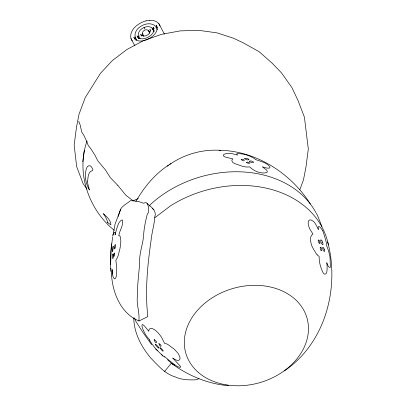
<?xml version="1.0" encoding="UTF-8"?>
<svg xmlns="http://www.w3.org/2000/svg" width="406" height="406" viewBox="0 0 406 406"><rect width="100%" height="100%" fill="white"/><g stroke="black" fill="none" stroke-linecap="round" stroke-linejoin="round"><path stroke-width="0.61" d="M133.767 317.923C133.955 332.753 141.161 346.45 150.433 357.65L150.651 357.99C157.98 365.268 164.729 373.784 175.006 376.834C181.629 379.991 189.424 380.112 196.611 379.757L198.97 378.554M154.082 30.156C153.301 35.403 144.363 40.803 138.923 38.174M112.635 237.18C111.249 246.285 110.899 255.541 110.655 264.692M111.528 275.187C112.863 293.462 120.973 313.559 139.035 320.994L147.84 316.578C144.891 291.158 147.5 265.463 151.083 240.235C151.874 232.359 154.285 224.711 154.843 216.814C157.127 210.186 150.113 206.329 146.043 202.543L143.374 203.218L138.416 201.427L130.61 200.64L127.677 202.853A98.668 17.128 -63.2 0 0 121.825 207.441L120.668 209.141L115.055 224.198L112.761 236.221M114.299 230.319C88.604 209.78 75.785 172.388 87.057 140.978M82.814 161.766L84.281 150.54M111.68 243.783L110.412 253.532L110.432 266.757L111.853 275.227L112.609 269.579C113.198 272.456 111.635 277.298 114.665 278.947L115.573 278.151A11.47 2.867 86.4 0 0 116.608 274.151L116.755 268.143L115.867 260.221L116.659 258.967A16.473 5.968 -84.2 0 0 118.192 255.572L120.09 248.02L120.861 241.59L120.501 237.089L119.663 235.8L118.791 235.866C119.349 230.527 123.759 225.376 122.46 220.047L122.14 219.956C119.202 220.94 118.207 224.29 117.309 226.934A15.164 2.659 -76.2 0 0 116.131 230.781L115.116 234.81L115.137 233.374A8.267 1.451 -76.2 0 0 114.832 232.232L114.076 232.526L112.898 235.094M157.274 28.684C156.371 34.561 150.459 38.682 144.749 40.402M120.668 209.141L119.278 213.363M118.222 216.408L119.1 213.871M299.826 189.653L303.465 179.888L305.972 166.947L308.311 149.027L304.414 117.172L298.019 100.521L291.904 87.594L281.607 73.014L272.213 63.219L259.099 51.669L243.067 42.747L233.48 38.225L216.982 32.861L199.052 30.379L180.376 30.866L161.669 34.312L143.653 40.575L127.022 49.42L112.416 60.509L100.389 73.41L85.209 97.643L78.997 114.304L76.49 127.245L74.151 145.16L76.683 166.633L83.068 183.603L86.975 189.059M135.903 201.432C144.511 186.349 156.021 172.682 170.962 163.572M164.628 371.449L171.347 363.177L167.536 359.711M149.159 206.03L151.311 203.721A102.738 79.728 -16.4 0 1 315.939 212.688M154.777 217.763L170.205 206.055A104.515 81.109 -16.4 0 1 328.368 244.93M284.261 370.957C325.079 343.41 339.939 288.301 327.713 241.94M154.107 31.79C151.961 20.462 132.468 30.227 140.1 38.631M133.163 200.762L138.355 198.498M146.094 20.848C138.603 22.756 128.956 29.714 130.981 38.6L134.873 45.842M144.211 40.585C141.445 41.189 138.806 41.387 136.061 40.082M149.702 20.31C153.762 19.995 158.7 21.655 160.055 25.918M146.048 20.858L149.773 20.3M219.174 150.261C256.125 150.727 290.813 173.179 310.346 203.959M78.764 121.191L80.185 125.073L81.728 132.031L83.905 135.401L86.777 141.44L88.178 145.394L90.315 147.977L94.765 154.828L97.836 160.832L105.215 169.652L110.371 177.661L117.776 185.339M228.492 385.7C208.014 383.959 188.465 375.778 171.936 363.72L171.347 363.177M152.189 208.461L153.833 209.684M171.936 363.72L174.57 365.126M162.948 355.94L164.821 357.006L164.704 356.737L169.104 360.345A15.367 0.888 39.1 0 0 173.494 363.781C175.57 365.309 177.838 367.4 180.563 367.313L180.66 366.887A9.81 1.512 35.2 0 0 179.782 365.593L172.717 358.036A14.692 3.735 43.1 0 0 175.702 359.752C178.589 362.02 181.416 359.107 179.457 356.214A8.648 3.791 45.7 0 0 177.914 353.23L174.281 349.185L167.937 344.521A14.707 5.283 50.8 0 0 165.298 343.466L164.562 343.364A10.348 3.72 50.8 0 0 163.324 340.898L162.882 340.005A9.972 4.649 58.5 0 0 161.481 337.208C158.979 333.732 156.066 329.784 151.854 328.378A15.611 6.07 63.7 0 0 149.57 328.997L148.865 330.037L148.916 331.367L144.769 326.368A11.612 2.182 60.1 0 0 142.252 324.617L141.882 325.82L142.679 328.687A10.109 1.903 60.1 0 0 145.642 334.747L147.043 336.757A11.622 0.827 51.6 0 0 149.961 340.177L149.667 340.086L149.723 340.431A10.312 0.736 51.6 0 0 151.844 343.786L155.772 348.982L162.948 355.94L161.294 354.265M132.975 200.711L125.88 195.225L117.77 185.334M155.199 25.989C147.266 18.904 129.509 30.181 136.649 40.062A11.596 7.222 -28.2 0 1 136.472 39.103M148.576 30.927C147.769 29.344 145.45 29.608 144.16 30.425C141.998 31.683 141.998 34.576 143.886 36.251M141.273 35.423L140.704 34.363C143.272 38.702 152.143 33.942 149.926 29.405L150.499 30.465M139.045 38.235L137.807 37.256L137.096 35.931L138.233 38.057M155.772 348.982L156.097 349.282A12.84 0.507 42.9 0 1 157.675 350.764M317.172 254.861L319.141 256.501C319.009 261.439 320.243 266.331 322.212 270.822A9.932 3.451 86.5 0 0 323.876 273.685C325.617 275.319 326.931 272.675 326.896 271.142A11.921 3.136 81.8 0 0 326.926 264.027L326.769 262.677L327.119 263.692A11.322 2.979 81.8 0 0 329.378 267.356L330.2 267.432A11.19 0.599 85.9 0 0 330.327 266.448L330.032 257.226A12.002 2.106 77.3 0 0 326.728 246.016L326.764 245.001A10.871 0.924 73 0 0 322.775 230.821M319.07 240.423L318.619 239.961A2.05 0.609 68.5 0 0 318.192 240.479L318.324 241.316A1.944 0.573 68.5 0 0 319.126 243.098L319.578 243.564A2.05 0.609 68.5 0 0 320.004 243.047L319.872 242.209M323.79 248.076L323.019 247.315A2.39 0.705 68.5 0 0 322.658 247.817L322.912 249.284A2.258 0.665 68.5 0 0 323.633 250.857L324.587 251.588L324.511 249.649M321.963 240.753L321.09 239.85A2.69 0.797 68.5 0 0 320.659 240.362L320.918 241.986A2.537 0.751 68.5 0 0 321.719 243.773L322.592 244.676A2.69 0.797 68.5 0 0 323.024 244.163L322.765 242.539M151.59 344.643L142.643 331.976L135.817 321.329L134.416 317.822M147.129 203.497L148.357 206.263L148.484 208.034L148.251 212.983L147.429 213.688C145.404 221.28 143.871 229.106 143.47 236.947C142.486 245.503 139.278 253.694 139.618 262.428C139.07 273.187 137.258 283.794 137.609 294.639C135.964 303.18 139.669 311.549 138.953 320.207L139.035 320.994M157.163 27.182L156.173 25.355L157.315 27.481M153.94 28.587L153.229 27.263L154.082 28.862M142.465 33.591L142.724 34.074M134.944 36.875L135.837 38.529M134.863 39.164L133.879 37.337L134.731 38.93M130.981 38.6L132.214 40.879M158.827 23.639L164.44 34.119M156.097 27.649L157.234 29.77M152.077 28.014L153.783 31.201M148.317 30.45L149.738 33.104M141.11 35.114L141.679 36.18M317.167 214.607L321.867 226.37M322.77 230.811L322.247 229.933A10.881 2.253 64.1 0 0 318.375 229.537A10.566 2.187 64.1 0 0 314.513 222.442L313.797 221.732A11.551 3.725 54.9 0 0 310.996 220.006C308.25 218.946 307.814 222.935 308.382 224.731A9.998 4.096 59.3 0 0 310.306 229.943L312.985 233.983C309.702 235.774 310.397 240.646 311.158 243.727A11.079 5.44 64.2 0 0 313.696 249.451L314.812 251.167A11.576 4.4 73.2 0 0 317.172 254.856M144.12 27.506L144.577 29.065M110.985 271.568L110.985 271.533A12.413 0.665 85.9 0 0 110.863 268.325M135.462 40.011A12.764 7.947 -28.2 0 1 135.396 38.352M155.077 26.715A12.764 7.947 -28.2 0 1 157.523 28.156M142.587 35.667A5.283 3.289 -28.2 0 1 143.156 34.672M148.819 31.627A5.283 3.289 -28.2 0 1 149.966 31.704M138.695 38.621A9.236 5.75 -28.2 0 1 139.111 35.835M152.022 28.897A9.236 5.75 -28.2 0 1 153.696 29.471M316.233 213.246A102.738 79.728 -16.4 0 1 316.807 214.363M323.755 248.122A2.258 0.665 68.5 0 1 324.475 249.7M319.04 240.469A1.944 0.573 68.5 0 1 319.842 242.25M321.922 240.809A2.537 0.751 68.5 0 1 322.724 242.595M167.333 166.216A63.092 48.964 -16.4 0 1 168.338 165.46M169.875 164.354A63.092 48.964 -16.4 0 1 220.422 150.337M112.416 250.827L112.543 251.629L113.254 248.233L113.259 246.193L112.741 247.021L112.416 250.827M87.635 181.086L87.696 183.345L89.366 189.942C86.701 185.202 85.001 179.625 85.524 174.144C85.757 171.271 86.052 164.257 90.665 165.978C92.375 168.241 94.603 170.596 90.67 171.317C87.929 173.677 88.041 177.767 87.635 181.086M113.766 254.242L113.822 255.942A1.619 0.254 -89.4 0 0 114.01 256.399C115.147 255.146 114.746 250.598 113.766 254.242M114.309 247.69L114.289 248.152A1.588 0.431 -80.1 0 0 114.512 248.883L115.005 248.365A2.675 0.726 -80.1 0 0 115.487 246.904L115.669 245.356A1.588 0.431 -80.1 0 0 115.451 244.63L114.954 245.148A2.675 0.726 -80.1 0 0 114.477 246.604L114.309 247.69M158.924 343.684C160.71 349.135 162.852 344.943 158.924 343.684M236.85 154.016L237.505 155.082L232.389 153.712L229.228 153.397A7.942 1.868 1.4 0 0 226.396 153.686C225.005 153.615 221.752 155.107 224.082 156.442A13.104 3.075 1.4 0 0 225.98 157.259L232.887 158.858L231.801 160.126L232.323 161.923A13.53 4.669 2.9 0 0 234.825 163.633L242.336 166.232A9.708 3.882 16.3 0 0 247.564 167.039L249.761 166.876C253.638 171.124 261.484 174.245 266.96 172.509A11.368 3.74 27.2 0 0 266.635 170.084L262.281 166.79C275.74 171.342 268.721 163.506 261.418 161.618A8.907 1.081 21.2 0 0 258.231 160.426L255.298 159.502A13.373 1.624 21.2 0 0 254.877 158.853C249.736 155.462 243.407 153.493 237.221 153.646L236.85 154.016M112.812 254.273L112.736 254.628A2.426 0.386 -89.4 0 0 112.604 256.232L112.675 257.866A2.071 0.33 -89.4 0 0 112.909 258.566L113.162 257.927A2.426 0.386 -89.4 0 0 113.294 256.323L113.223 254.694A2.071 0.33 -89.4 0 0 112.99 253.989L112.812 254.273M241.215 159.502C244.107 162.918 246.366 158.726 241.215 159.502M154.199 339.624C155.462 345.171 158.934 342.156 154.199 339.624M155.32 344.212L155.265 344.318A2.38 0.391 47.4 0 0 155.848 345.344L157.213 346.886A3.091 0.507 47.4 0 0 158.558 348.038L159.091 348.13A2.38 0.391 47.4 0 0 158.507 347.1L156.269 344.664L155.32 344.212M249.705 161.121L249.604 161.273A2.553 0.756 13.8 0 0 250.091 161.892L251.456 162.461A1.812 0.538 13.8 0 0 252.897 162.644L253.572 162.339A2.553 0.756 13.8 0 0 253.085 161.72L251.72 161.152A1.812 0.538 13.8 0 0 250.279 160.969L249.705 161.121M160.081 347.759C163.308 353.448 165.176 351.109 160.081 347.759M107.92 222.305L107.473 222.513L110.899 224.802C111.295 220.9 106.428 216.236 103.327 213.642L105.57 216.992L107.92 222.305M248.868 159.568L248.061 159.893A2.04 0.604 13.8 0 1 246.422 159.665L244.412 158.589L245.122 158.259A1.964 0.37 11.5 0 1 246.762 158.487L248.325 159L248.868 159.568M246.741 162.192L246.635 162.304A1.994 0.589 13.8 0 0 246.934 162.776L248.365 163.334L249.71 163.202A1.994 0.589 13.8 0 0 249.411 162.73L247.985 162.172L246.741 162.192M320.704 247.295L320.517 247.3A1.974 0.751 73.2 0 0 320.192 247.98L320.364 249.279A1.72 0.655 73.2 0 0 320.923 250.436L321.547 250.766A1.974 0.751 73.2 0 0 321.867 250.081L321.699 248.782A1.72 0.655 73.2 0 0 321.141 247.63L320.704 247.295M225.985 384.817A63.092 48.964 -16.4 0 0 307.362 319.431A63.092 48.964 -16.4 0 0 205.806 302.409A63.092 48.964 -16.4 0 0 225.985 384.817"/></g></svg>
